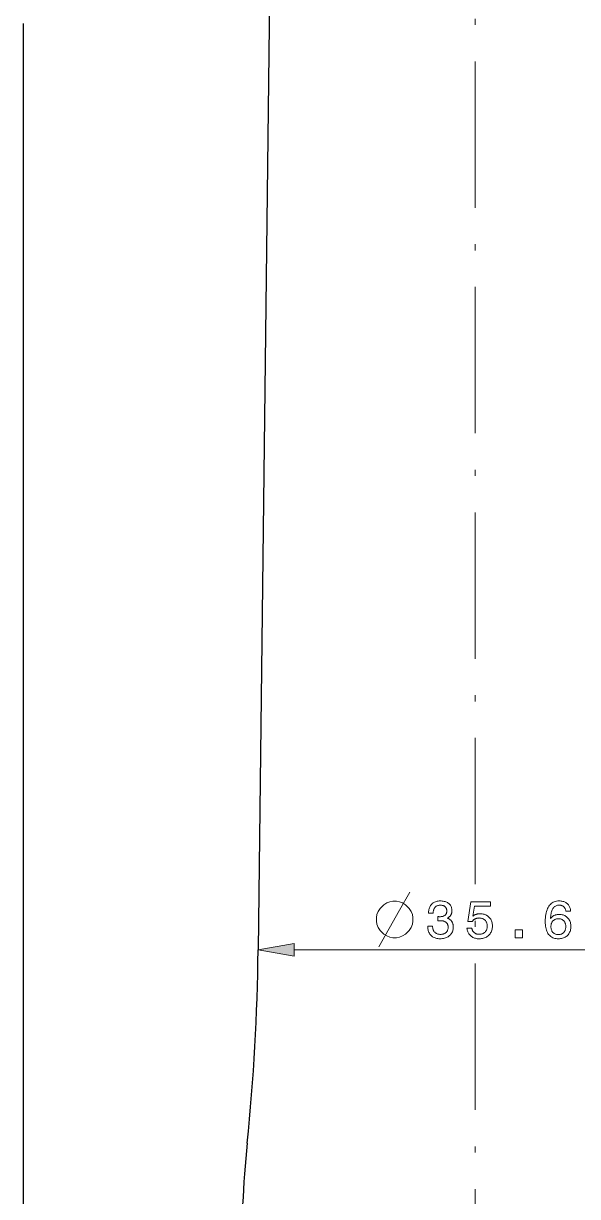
# Model space of a CAD drawing. Extents: x 0 to 297, y 0 to 562.
# Drawn here: x 116.5 to 161.9, y 189.3 to 285.5 of the extents above; entities that cross this region are included whole.
import ezdxf

# ---------------------------------------------------------------- set-up
doc = ezdxf.new("R2010")
doc.units = 0
doc.linetypes.add('DASHDOT', pattern=[18.5, 12, -3, 0.5, -3])

msp = doc.modelspace()

# ---------------------------------------------------------------- linework, layer by layer
at = {"color": 7, "linetype": 'DASHDOT', "lineweight": 13}
msp.add_line((153.502, 393.394), (153.502, 102.364), dxfattribs=at)
at = {"color": 7, "lineweight": 30}
for p, q in [((136.702, 292.509), (135.702, 209.509)), ((116.452, 133.109), (116.452, 285.509))]:
    msp.add_line(p, q, dxfattribs=at)
at = {"color": 7, "lineweight": 13}
msp.add_line((138.656, 209.509), (168.347, 209.509), dxfattribs=at)
msp.add_lwpolyline([(145.603, 209.759), (147.303, 212.759), (148.153, 214.259)], dxfattribs=at)
for points in [[(147.053, 213.509), (146.753, 213.509), (146.503, 213.459), (146.253, 213.359), (146.003, 213.209), (145.703, 212.909), (145.553, 212.659), (145.453, 212.409), (145.403, 212.159), (145.403, 211.859), (145.453, 211.609), (145.553, 211.359), (145.703, 211.109), (146.003, 210.809), (146.253, 210.659), (146.503, 210.559), (146.753, 210.509), (147.053, 210.509), (147.303, 210.559), (147.553, 210.659), (147.803, 210.809), (148.103, 211.109), (148.253, 211.359), (148.353, 211.609), (148.403, 211.859), (148.403, 212.159), (148.353, 212.409), (148.253, 212.659), (148.103, 212.909), (147.803, 213.209), (147.553, 213.359), (147.303, 213.459)], [(149.614, 211.449), (150.012, 211.449), (150.015, 211.387), (150.021, 211.328), (150.031, 211.272), (150.043, 211.219), (150.059, 211.168), (150.078, 211.121), (150.1, 211.076), (150.126, 211.034), (150.154, 210.995), (150.186, 210.959), (150.221, 210.926), (150.259, 210.896), (150.299, 210.87), (150.342, 210.847), (150.387, 210.828), (150.435, 210.813), (150.486, 210.8), (150.54, 210.792), (150.596, 210.787), (150.655, 210.785), (150.713, 210.786), (150.768, 210.791), (150.821, 210.799), (150.871, 210.81), (150.919, 210.824), (150.964, 210.842), (151.007, 210.862), (151.047, 210.886), (151.085, 210.913), (151.12, 210.943), (151.152, 210.976), (151.181, 211.011), (151.207, 211.048), (151.229, 211.088), (151.247, 211.131), (151.263, 211.175), (151.275, 211.222), (151.283, 211.271), (151.288, 211.323), (151.29, 211.377), (151.288, 211.426), (151.283, 211.473), (151.275, 211.518), (151.263, 211.56), (151.248, 211.6), (151.229, 211.638), (151.208, 211.674), (151.183, 211.708), (151.154, 211.739), (151.122, 211.768), (151.087, 211.795), (151.05, 211.819), (151.009, 211.84), (150.966, 211.858), (150.921, 211.873), (150.872, 211.886), (150.821, 211.896), (150.767, 211.903), (150.71, 211.907), (150.651, 211.908), (150.643, 211.908), (150.634, 211.908), (150.625, 211.908), (150.617, 211.908), (150.608, 211.908), (150.599, 211.908), (150.59, 211.907), (150.581, 211.907), (150.572, 211.907), (150.562, 211.906), (150.553, 211.906), (150.543, 211.905), (150.532, 211.905), (150.521, 211.904), (150.509, 211.904), (150.496, 211.903), (150.483, 211.902), (150.469, 211.902), (150.455, 211.901), (150.44, 211.9), (150.44, 212.239), (150.449, 212.239), (150.459, 212.239), (150.468, 212.238), (150.477, 212.238), (150.486, 212.238), (150.494, 212.237), (150.503, 212.237), (150.512, 212.237), (150.52, 212.237), (150.529, 212.236), (150.537, 212.236), (150.545, 212.236), (150.553, 212.236), (150.561, 212.236), (150.569, 212.236), (150.577, 212.235), (150.585, 212.235), (150.592, 212.235), (150.6, 212.235), (150.607, 212.235), (150.663, 212.236), (150.717, 212.24), (150.768, 212.246), (150.815, 212.254), (150.86, 212.264), (150.902, 212.277), (150.94, 212.292), (150.976, 212.309), (151.008, 212.328), (151.038, 212.35), (151.064, 212.374), (151.088, 212.401), (151.109, 212.43), (151.128, 212.461), (151.143, 212.495), (151.156, 212.532), (151.165, 212.57), (151.172, 212.612), (151.177, 212.655), (151.178, 212.701), (151.177, 212.746), (151.173, 212.788), (151.166, 212.828), (151.156, 212.866), (151.144, 212.903), (151.129, 212.936), (151.111, 212.968), (151.091, 212.998), (151.068, 213.026), (151.042, 213.051), (151.014, 213.074), (150.983, 213.095), (150.95, 213.113), (150.914, 213.129), (150.876, 213.143), (150.836, 213.154), (150.793, 213.162), (150.748, 213.169), (150.701, 213.172), (150.651, 213.173), (150.595, 213.172), (150.542, 213.167), (150.491, 213.159), (150.444, 213.147), (150.399, 213.133), (150.357, 213.115), (150.317, 213.094), (150.281, 213.07), (150.247, 213.042), (150.216, 213.011), (150.187, 212.977), (150.162, 212.94), (150.14, 212.9), (150.121, 212.857), (150.104, 212.811), (150.091, 212.762), (150.08, 212.709), (150.073, 212.654), (150.069, 212.596), (150.067, 212.535), (149.683, 212.535), (149.683, 212.564), (149.686, 212.65), (149.694, 212.733), (149.706, 212.812), (149.724, 212.888), (149.747, 212.96), (149.776, 213.028), (149.809, 213.093), (149.847, 213.154), (149.891, 213.212), (149.939, 213.266), (149.992, 213.316), (150.049, 213.36), (150.109, 213.4), (150.173, 213.433), (150.24, 213.462), (150.311, 213.486), (150.385, 213.504), (150.463, 213.517), (150.545, 213.525), (150.63, 213.528), (150.72, 213.525), (150.805, 213.519), (150.887, 213.508), (150.965, 213.494), (151.038, 213.474), (151.107, 213.451), (151.172, 213.423), (151.233, 213.391), (151.29, 213.355), (151.342, 213.315), (151.391, 213.27), (151.434, 213.223), (151.472, 213.172), (151.504, 213.117), (151.532, 213.06), (151.555, 212.998), (151.573, 212.934), (151.585, 212.866), (151.593, 212.795), (151.595, 212.72), (151.595, 212.677), (151.592, 212.636), (151.587, 212.596), (151.58, 212.557), (151.572, 212.519), (151.561, 212.482), (151.548, 212.447), (151.534, 212.413), (151.518, 212.381), (151.5, 212.349), (151.479, 212.319), (151.458, 212.29), (151.434, 212.263), (151.408, 212.238), (151.381, 212.214), (151.351, 212.191), (151.32, 212.17), (151.287, 212.15), (151.253, 212.132), (151.216, 212.115), (151.263, 212.096), (151.308, 212.076), (151.351, 212.053), (151.391, 212.028), (151.429, 212.002), (151.465, 211.973), (151.498, 211.943), (151.529, 211.91), (151.558, 211.875), (151.584, 211.839), (151.608, 211.801), (151.629, 211.76), (151.648, 211.719), (151.664, 211.675), (151.678, 211.63), (151.689, 211.583), (151.698, 211.534), (151.704, 211.483), (151.708, 211.431), (151.709, 211.377), (151.706, 211.292), (151.698, 211.211), (151.683, 211.133), (151.662, 211.059), (151.636, 210.988), (151.603, 210.92), (151.565, 210.856), (151.52, 210.795), (151.47, 210.738), (151.414, 210.684), (151.353, 210.634), (151.288, 210.589), (151.22, 210.55), (151.147, 210.516), (151.071, 210.488), (150.99, 210.464), (150.906, 210.446), (150.818, 210.433), (150.726, 210.425), (150.63, 210.422), (150.539, 210.425), (150.452, 210.433), (150.369, 210.447), (150.289, 210.466), (150.213, 210.49), (150.141, 210.52), (150.073, 210.555), (150.008, 210.596), (149.947, 210.642), (149.89, 210.694), (149.837, 210.75), (149.791, 210.81), (149.749, 210.874), (149.713, 210.941), (149.683, 211.011), (149.658, 211.086), (149.639, 211.164), (149.625, 211.245), (149.617, 211.331), (149.614, 211.419)], [(152.831, 211.291), (153.231, 211.291), (153.24, 211.245), (153.251, 211.201), (153.264, 211.16), (153.28, 211.12), (153.298, 211.082), (153.319, 211.047), (153.342, 211.013), (153.368, 210.982), (153.396, 210.952), (153.426, 210.925), (153.459, 210.9), (153.494, 210.878), (153.53, 210.858), (153.568, 210.841), (153.608, 210.826), (153.649, 210.814), (153.692, 210.805), (153.737, 210.799), (153.784, 210.795), (153.832, 210.793), (153.891, 210.795), (153.948, 210.801), (154.003, 210.81), (154.055, 210.823), (154.104, 210.839), (154.152, 210.859), (154.197, 210.883), (154.239, 210.911), (154.279, 210.942), (154.317, 210.977), (154.352, 211.014), (154.383, 211.055), (154.411, 211.097), (154.435, 211.142), (154.455, 211.189), (154.471, 211.238), (154.484, 211.29), (154.493, 211.344), (154.499, 211.401), (154.501, 211.459), (154.499, 211.519), (154.493, 211.577), (154.484, 211.632), (154.472, 211.684), (154.455, 211.734), (154.435, 211.781), (154.412, 211.826), (154.385, 211.869), (154.354, 211.909), (154.319, 211.946), (154.282, 211.981), (154.242, 212.012), (154.199, 212.039), (154.154, 212.062), (154.107, 212.082), (154.057, 212.099), (154.005, 212.111), (153.95, 212.12), (153.892, 212.126), (153.832, 212.128), (153.798, 212.127), (153.764, 212.125), (153.73, 212.121), (153.697, 212.117), (153.665, 212.11), (153.633, 212.103), (153.602, 212.094), (153.572, 212.083), (153.542, 212.071), (153.513, 212.058), (153.484, 212.044), (153.457, 212.028), (153.43, 212.01), (153.403, 211.992), (153.378, 211.972), (153.353, 211.95), (153.329, 211.928), (153.305, 211.904), (153.283, 211.878), (153.261, 211.852), (152.917, 211.852), (153.153, 213.441), (154.756, 213.441), (154.756, 213.087), (153.442, 213.087), (153.322, 212.28), (153.344, 212.298), (153.367, 212.316), (153.39, 212.332), (153.414, 212.348), (153.439, 212.363), (153.465, 212.377), (153.492, 212.39), (153.519, 212.402), (153.547, 212.414), (153.576, 212.424), (153.606, 212.433), (153.636, 212.442), (153.666, 212.449), (153.698, 212.456), (153.729, 212.461), (153.761, 212.466), (153.794, 212.469), (153.827, 212.471), (153.861, 212.473), (153.896, 212.473), (153.986, 212.471), (154.073, 212.463), (154.156, 212.449), (154.236, 212.43), (154.312, 212.405), (154.385, 212.375), (154.454, 212.339), (154.519, 212.298), (154.581, 212.251), (154.639, 212.199), (154.692, 212.143), (154.74, 212.083), (154.782, 212.02), (154.819, 211.953), (154.85, 211.883), (154.875, 211.809), (154.895, 211.732), (154.909, 211.652), (154.917, 211.568), (154.92, 211.481), (154.917, 211.388), (154.908, 211.299), (154.893, 211.213), (154.872, 211.131), (154.846, 211.053), (154.813, 210.978), (154.774, 210.907), (154.729, 210.84), (154.679, 210.776), (154.622, 210.715), (154.56, 210.66), (154.495, 210.61), (154.427, 210.566), (154.354, 210.528), (154.278, 210.495), (154.199, 210.469), (154.116, 210.449), (154.029, 210.434), (153.939, 210.425), (153.845, 210.422), (153.762, 210.425), (153.681, 210.432), (153.604, 210.444), (153.529, 210.46), (153.457, 210.482), (153.388, 210.508), (153.322, 210.539), (153.259, 210.575), (153.199, 210.616), (153.142, 210.661), (153.088, 210.711), (153.04, 210.763), (152.997, 210.819), (152.958, 210.877), (152.924, 210.938), (152.896, 211.003), (152.872, 211.07), (152.853, 211.141), (152.84, 211.214)], [(161.333, 212.697), (160.937, 212.697), (160.931, 212.743), (160.923, 212.786), (160.913, 212.827), (160.9, 212.866), (160.885, 212.903), (160.867, 212.938), (160.848, 212.97), (160.826, 213.001), (160.801, 213.029), (160.775, 213.054), (160.746, 213.078), (160.715, 213.099), (160.682, 213.117), (160.647, 213.133), (160.61, 213.147), (160.571, 213.158), (160.529, 213.167), (160.486, 213.173), (160.441, 213.176), (160.393, 213.178), (160.329, 213.175), (160.268, 213.167), (160.21, 213.153), (160.155, 213.134), (160.103, 213.11), (160.054, 213.08), (160.008, 213.045), (159.965, 213.005), (159.926, 212.959), (159.889, 212.908), (159.856, 212.851), (159.825, 212.789), (159.797, 212.721), (159.773, 212.647), (159.751, 212.568), (159.732, 212.484), (159.716, 212.394), (159.702, 212.298), (159.692, 212.197), (159.685, 212.09), (159.711, 212.121), (159.738, 212.152), (159.766, 212.18), (159.795, 212.207), (159.825, 212.233), (159.857, 212.257), (159.889, 212.279), (159.923, 212.3), (159.958, 212.319), (159.994, 212.336), (160.031, 212.352), (160.068, 212.367), (160.107, 212.379), (160.146, 212.39), (160.187, 212.4), (160.228, 212.407), (160.27, 212.413), (160.313, 212.417), (160.357, 212.42), (160.402, 212.421), (160.485, 212.418), (160.565, 212.41), (160.643, 212.396), (160.717, 212.377), (160.787, 212.353), (160.855, 212.322), (160.919, 212.287), (160.98, 212.246), (161.038, 212.2), (161.093, 212.148), (161.144, 212.091), (161.189, 212.032), (161.229, 211.968), (161.263, 211.902), (161.292, 211.831), (161.316, 211.758), (161.335, 211.68), (161.348, 211.6), (161.356, 211.515), (161.359, 211.428), (161.356, 211.34), (161.347, 211.256), (161.333, 211.175), (161.314, 211.097), (161.288, 211.023), (161.257, 210.952), (161.221, 210.884), (161.179, 210.82), (161.131, 210.759), (161.077, 210.702), (161.019, 210.648), (160.958, 210.601), (160.893, 210.559), (160.824, 210.523), (160.752, 210.492), (160.677, 210.467), (160.598, 210.447), (160.516, 210.433), (160.43, 210.425), (160.34, 210.422), (160.237, 210.426), (160.139, 210.437), (160.046, 210.455), (159.958, 210.481), (159.875, 210.513), (159.797, 210.553), (159.723, 210.601), (159.655, 210.656), (159.591, 210.718), (159.533, 210.787), (159.48, 210.863), (159.432, 210.946), (159.39, 211.035), (159.354, 211.13), (159.323, 211.232), (159.297, 211.341), (159.278, 211.456), (159.264, 211.577), (159.255, 211.705), (159.253, 211.839), (159.256, 211.996), (159.264, 212.146), (159.279, 212.289), (159.3, 212.425), (159.327, 212.553), (159.36, 212.674), (159.399, 212.788), (159.443, 212.895), (159.494, 212.994), (159.551, 213.086), (159.613, 213.17), (159.68, 213.245), (159.751, 213.311), (159.828, 213.369), (159.909, 213.417), (159.995, 213.457), (160.086, 213.488), (160.181, 213.51), (160.282, 213.523), (160.387, 213.528), (160.471, 213.525), (160.551, 213.519), (160.627, 213.508), (160.7, 213.493), (160.77, 213.473), (160.835, 213.449), (160.898, 213.421), (160.956, 213.389), (161.011, 213.352), (161.062, 213.31), (161.11, 213.265), (161.153, 213.216), (161.191, 213.164), (161.225, 213.108), (161.254, 213.049), (161.279, 212.985), (161.299, 212.919), (161.315, 212.848), (161.326, 212.774)], [(160.941, 211.424), (160.94, 211.481), (160.935, 211.536), (160.927, 211.589), (160.915, 211.639), (160.901, 211.687), (160.883, 211.733), (160.862, 211.776), (160.837, 211.817), (160.81, 211.855), (160.779, 211.892), (160.745, 211.925), (160.71, 211.955), (160.672, 211.981), (160.633, 212.004), (160.591, 212.023), (160.548, 212.039), (160.502, 212.051), (160.454, 212.06), (160.405, 212.065), (160.353, 212.067), (160.295, 212.065), (160.24, 212.06), (160.187, 212.051), (160.137, 212.039), (160.09, 212.023), (160.045, 212.004), (160.002, 211.982), (159.962, 211.956), (159.925, 211.927), (159.89, 211.894), (159.858, 211.858), (159.83, 211.819), (159.805, 211.778), (159.783, 211.735), (159.765, 211.689), (159.75, 211.64), (159.738, 211.589), (159.729, 211.535), (159.724, 211.478), (159.723, 211.419), (159.724, 211.36), (159.729, 211.304), (159.738, 211.25), (159.749, 211.198), (159.764, 211.149), (159.782, 211.102), (159.804, 211.058), (159.829, 211.017), (159.857, 210.977), (159.888, 210.941), (159.922, 210.907), (159.959, 210.877), (159.998, 210.85), (160.039, 210.827), (160.083, 210.808), (160.129, 210.792), (160.177, 210.78), (160.228, 210.771), (160.281, 210.765), (160.336, 210.764), (160.389, 210.766), (160.44, 210.771), (160.489, 210.78), (160.536, 210.793), (160.58, 210.809), (160.623, 210.829), (160.664, 210.853), (160.702, 210.88), (160.739, 210.911), (160.774, 210.946), (160.805, 210.984), (160.834, 211.024), (160.859, 211.066), (160.881, 211.11), (160.899, 211.157), (160.914, 211.206), (160.926, 211.257), (160.935, 211.31), (160.94, 211.366)], [(156.801, 210.509), (156.801, 211.152), (157.397, 211.152), (157.397, 210.509)], [(138.656, 210.03), (135.702, 209.509), (138.656, 208.988)]]:
    msp.add_lwpolyline(points, close=True, dxfattribs=at)
at = {"color": 7, "lineweight": 30}
for centre, radius, start, end in [((-44.285, 211.677), 180, 354.25637, 359.30972), ((235.769, 183.509), 101.467, 174.25638, 180.00001)]:
    msp.add_arc(centre, radius, start, end, dxfattribs=at)
at = {"color": 7, "lineweight": 13}
msp.add_solid([(138.656, 210.03), (135.702, 209.509), (138.656, 210.03), (138.656, 208.988)], dxfattribs=at)

doc.saveas('drawing.dxf')
